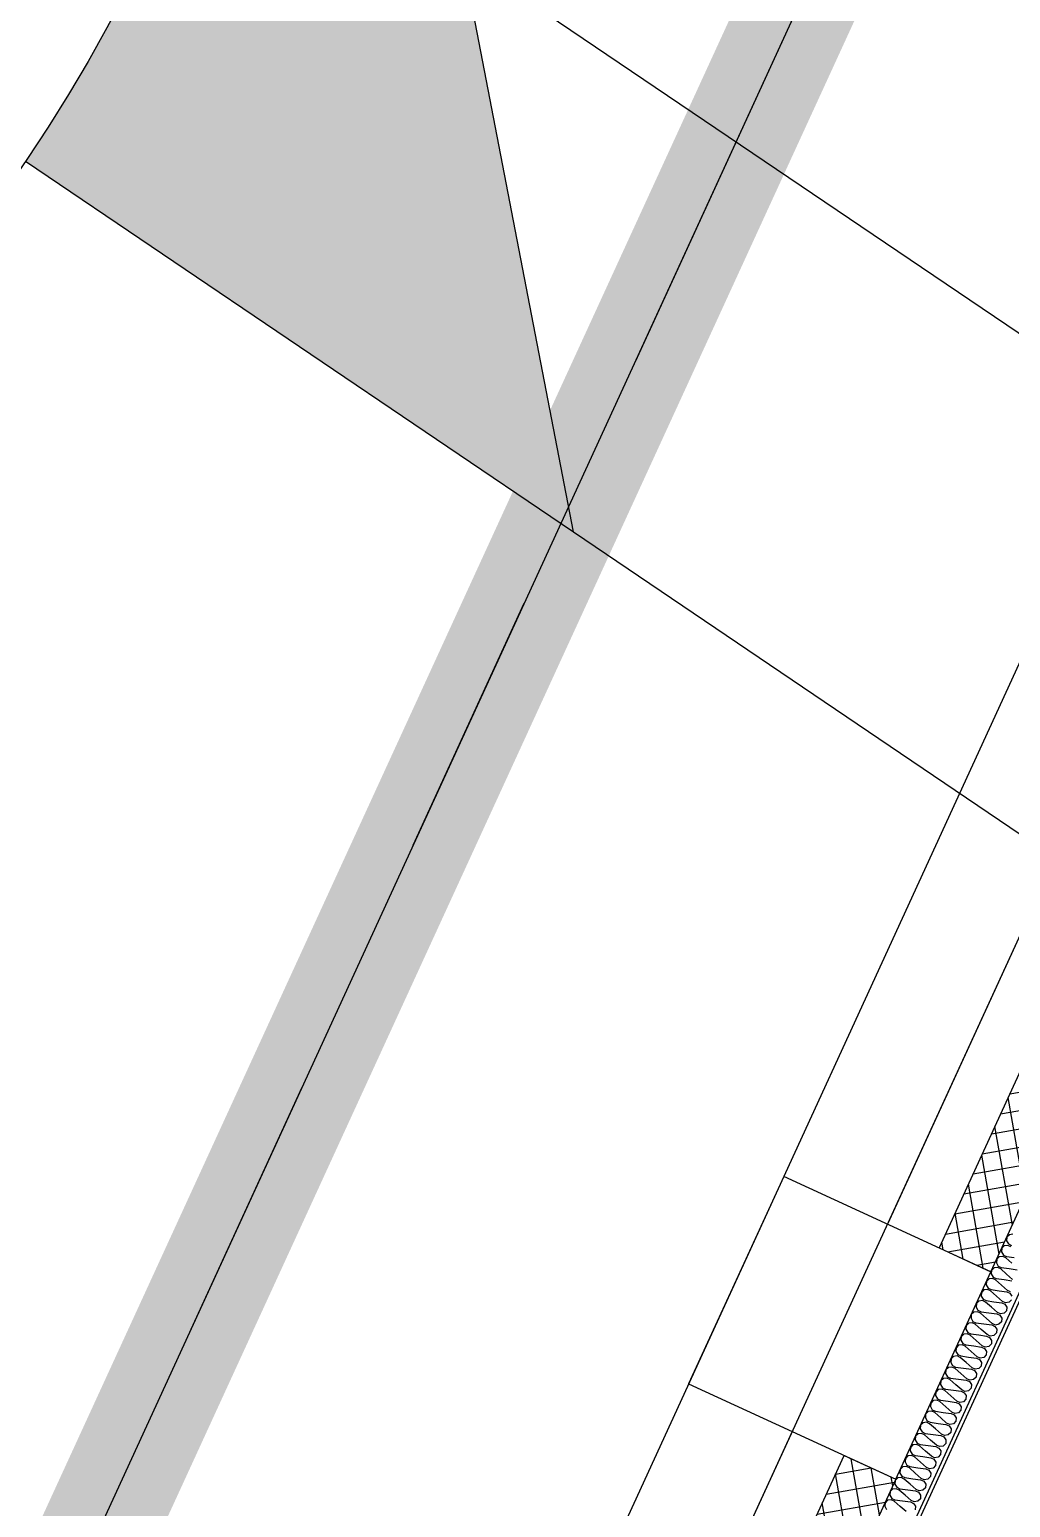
# Model space of a CAD drawing. Header units: millimetres. Extents: x -21000 to 567700, y 435000 to 850800.
# Drawn here: x 42489 to 45069, y 725484 to 729371 of the extents above; entities that cross this region are included whole.
import ezdxf
from ezdxf.xclip import XClip

# ---------------------------------------------------------------- set-up
doc = ezdxf.new("R2010")
doc.units = ezdxf.units.MM
doc.header["$LTSCALE"] = 700
doc.header["$XCLIPFRAME"] = 2
for name, pattern in [('AB_Pbase$0$AB_Pbase$0$CEN', [62, 60, -1, 0, -1]), ('AB_Pbase$0$PHANTOMX2', [5, 2.5, -0.5, 0.5, -0.5, 0.5, -0.5]), ('AB_Pbase$0$주차장기둥$0$CEN', [62, 60, -1, 0, -1]), ('AB_Pbase$0$지하1층 동골조$0$PHANTOMX2', [5, 2.5, -0.5, 0.5, -0.5, 0.5, -0.5])]:
    doc.linetypes.add(name, pattern=pattern)
doc.layers.get('0').update_dxf_attribs({"color": 2})
for name, color, linetype, plot in [('$0$Defponts', 161, 'Continuous', False), ('AB_Pbase$0$Defponts', 161, 'Continuous', False), ('AB_Pbase$0$지하1층 동골조$0$Defpoints1', 235, 'Continuous', False)]:
    doc.layers.add(name, color=color, linetype=linetype, plot=plot)
for name, color, linetype in [('AB_Pbase$0$AB_Pbase$0$CEN', 1, 'AB_Pbase$0$AB_Pbase$0$CEN'), ('AB_Pbase$0$AB_Pbase$0$FIN', 6, 'Continuous'), ('AB_Pbase$0$HAT', 8, 'Continuous'), ('AB_Pbase$0$HAT-BR', 5, 'Continuous'), ('AB_Pbase$0$INS', 8, 'Continuous'), ('AB_Pbase$0$SITE', 3, 'AB_Pbase$0$PHANTOMX2'), ('AB_Pbase$0$WAL', 3, 'Continuous'), ('AB_Pbase$0$주차장기둥$0$CEN_P', 244, 'AB_Pbase$0$주차장기둥$0$CEN'), ('MAK2', 7, 'Continuous')]:
    doc.layers.add(name, color=color, linetype=linetype)

# ---------------------------------------------------------------- blocks, each defined once
blk = doc.blocks.new('AB_Pbase$0$SITE0917')
at = {"layer": 'AB_Pbase$0$SITE', "ltscale": 4, "const_width": 300, "flags": 128}
blk.add_lwpolyline([(166790.2, 14282.1), (166795.6, 12457.7), (166803.2, 9905.3), (165179.5, 5176.2), (118538.7, -54371.7), (114045.5, -52298), (105315.5, -48298), (96845.5, -44418), (95855.5, -43968), (88255.5, -40478), (81075.5, -37188), (79665.5, -36528), (79665.5, -36528), (79665.5, -36528), (51295.5, -23518), (51295.5, -23518), (51295.5, -23518), (51295.5, -23518), (24885.5, -11398), (16535.5, -7578), (0, 0), (0, 0), (4267.4, 9299.2), (5686.5, 12403), (9895.5, 21572), (16195.5, 35292), (20267.8, 44180.2), (40844.6, 43842.7), (85590, 33565.6), (130335.4, 23288.4), (156238.3, 14282), (166790.2, 14282)], dxfattribs=at)
blk = doc.blocks.new('AB_Pbase$0$지하1층 동골조')
at = {"layer": 'AB_Pbase$0$지하1층 동골조$0$Defpoints1', "linetype": 'AB_Pbase$0$지하1층 동골조$0$PHANTOMX2', "ltscale": 2, "flags": 128}
blk.add_lwpolyline([(0, 0), (-4493.2, 2073.8), (-13223.2, 6073.8), (-21693.2, 9953.8), (-22683.2, 10403.8), (-30283.2, 13893.8), (-37463.2, 17183.8), (-38873.2, 17843.8), (-38873.2, 17843.8), (-38873.2, 17843.8), (-67243.2, 30853.8), (-67243.2, 30853.8), (-67243.2, 30853.8), (-67243.2, 30853.8), (-93653.2, 42973.8), (-102003.2, 46793.8), (-118538.7, 54371.7), (-118538.7, 54371.7), (-114271.4, 63670.9), (-112852.2, 66774.8), (-108643.2, 75943.8), (-102343.2, 89663.8), (-97743.2, 99703.8), (-94170.5, 107501.6), (-90801.5, 109673.4), (-61989.4, 109763.8), (-53301.2, 109793.8), (-22854.2, 109885), (-9902.7, 109923.8), (5389.9, 109963.8), (23789.7, 110023.8), (43878.5, 110088.6), (48138.3, 105863.2), (48145.8, 102751.3), (48166.8, 93887.6), (48186.9, 90386.4), (48256.9, 66829.4), (48264.5, 64277), (46640.8, 59548)], close=True, dxfattribs=at)
blk = doc.blocks.new('AB_Pbase$0$AB_Pbase_지하1층_골조')
for p, q in [((49381.2, 737051.4), (30251.5, 695361.3)), ((46163.4, 729319.4), (44745.5, 726229.2))]:
    blk.add_line(p, q)
blk.add_lwpolyline([(44767.9, 725558.7), (45018.1, 726104.1), (44472.8, 726354.3), (44222.6, 725809)], close=True)
blk.add_lwpolyline([(44495.2, 725683.8), (41993, 720230.5)])
blk = doc.blocks.new('AB_Pbase$0$주차장기둥$0$cen 1bl 지하')
at = {"layer": 'AB_Pbase$0$주차장기둥$0$CEN_P', "color": 5}
blk.add_line((-6399.9, 38422.2), (137746.9, 25630), dxfattribs=at)
blk = doc.blocks.new('AB_Pbase$0$주차장기둥')
at = {"rotation": 1.99999810188403}
blk.add_blockref('AB_Pbase$0$주차장기둥$0$cen 1bl 지하', (-253925.8, 27513.9), dxfattribs=at)
blk = doc.blocks.new('AB_Pbase')
at = {"layer": 'AB_Pbase$0$HAT'}
h = blk.add_hatch(dxfattribs=at)
h.set_pattern_fill('NET', color=256, scale=15, angle=100)
h.paths.add_polyline_path([(44881.8, 726166.6), (45018.1, 726104.1), (46402.7, 729121.6), (46266.4, 729184.1)])
h.paths.add_polyline_path([(44631.6, 725621.3), (44767.9, 725558.7), (42265.6, 720105.4), (42129.3, 720168)])
h = blk.add_hatch(dxfattribs=at)
h.set_pattern_fill('NET', color=256, scale=15, angle=100)
h.paths.add_polyline_path([(36540.9, 707988.9), (36677.2, 707926.4), (39221.2, 713470.6), (39084.9, 713533.1)], flags=17)
h.paths.add_polyline_path([(36427, 707381), (36290.6, 707443.6), (33746.7, 701899.4), (33883, 701836.8)], flags=17)
edge = h.paths.add_edge_path()
edge.add_line((44631.6, 725621.3), (44767.9, 725558.7))
edge.add_line((44767.9, 725558.7), (42265.6, 720105.4))
edge.add_line((42265.6, 720105.4), (42129.3, 720168))
edge.add_line((42129.3, 720168), (44631.6, 725621.3))
edge.add_line((41879.1, 719622.6), (39335.1, 714078.4))
edge.add_line((39335.1, 714078.4), (39471.4, 714015.9))
edge.add_line((39471.4, 714015.9), (42015.4, 719560.1))
edge.add_line((33632.8, 701291.5), (31047.1, 695656.4))
edge.add_line((31047.1, 695656.4), (33496.4, 701354.1))
edge.add_line((33496.4, 701354.1), (30910.7, 695719))
at = {"layer": 'AB_Pbase$0$HAT-BR'}
h = blk.add_hatch(dxfattribs=at)
h.set_pattern_fill('ANSI31', color=256, scale=20, angle=145)
edge = h.paths.add_edge_path()
edge.add_line((56186.6, 723972), (54823.3, 724597.6))
edge.add_line((54823.3, 724597.6), (54543.8, 723988.7))
edge.add_line((54543.8, 723988.7), (53316.8, 724551.7))
edge.add_line((53316.8, 724551.7), (53358.5, 724642.6))
edge.add_line((53358.5, 724642.6), (54403.8, 724163))
edge.add_line((54403.8, 724163), (54724.9, 724862.8))
edge.add_line((54724.9, 724862.8), (54906.7, 724779.4))
edge.add_line((54906.7, 724779.4), (55215.3, 725452))
edge.add_line((55215.3, 725452), (55397.1, 725368.5))
edge.add_line((55397.1, 725368.5), (55088.5, 724696))
edge.add_line((55088.5, 724696), (56270, 724153.8))
edge.add_line((56270, 724153.8), (56186.6, 723972))
edge.add_line((54651.1, 721584.9), (54688.7, 721666.7))
edge.add_line((54688.7, 721666.7), (52543.7, 722650.9))
edge.add_line((52543.7, 722650.9), (52960.7, 723559.8))
edge.add_line((52960.7, 723559.8), (52878.9, 723597.3))
edge.add_line((52878.9, 723597.3), (52274.2, 722279.5))
edge.add_line((52274.2, 722279.5), (52356, 722241.9))
edge.add_line((52356, 722241.9), (52506.2, 722569.1))
edge.add_line((52506.2, 722569.1), (54651.1, 721584.9))
edge.add_line((50380.4, 718032.3), (49698.7, 718345.1))
edge.add_line((49698.7, 718345.1), (49661.2, 718263.3))
edge.add_line((49661.2, 718263.3), (50342.9, 717950.5))
edge.add_line((49717.3, 716587.2), (49035.6, 716899.9))
edge.add_line((49035.6, 716899.9), (48998.1, 716818.1))
edge.add_line((48998.1, 716818.1), (49679.8, 716505.4))
h.paths.add_polyline_path([(53882.4, 725568.4), (53800.6, 725606), (53963.3, 725960.4), (53581.5, 726135.6), (53619.1, 726217.4), (54000.8, 726042.2), (55047.6, 728323.5), (55129.4, 728286)])
h.paths.add_polyline_path([(42881, 697708.1), (42799.2, 697745.6), (45343.1, 703289.8), (45424.9, 703252.3)])
edge = h.paths.add_edge_path()
edge.add_line((50380.4, 718032.3), (50342.9, 717950.5))
edge.add_line((49717.3, 716587.2), (49679.8, 716505.4))
edge.add_line((51013.4, 715431.3), (48469.4, 709887.1))
edge.add_line((48469.4, 709887.1), (48387.6, 709924.7))
edge.add_line((48387.6, 709924.7), (50931.6, 715468.9))
edge.add_line((50931.6, 715468.9), (51013.4, 715431.3))
edge.add_line((48219.2, 709341.8), (45675.2, 703797.6))
edge.add_line((45675.2, 703797.6), (45593.4, 703835.1))
edge.add_line((45593.4, 703835.1), (48137.4, 709379.3))
edge.add_line((48137.4, 709379.3), (48219.2, 709341.8))
at = {"layer": 'AB_Pbase$0$AB_Pbase$0$CEN'}
blk.add_line((48643.3, 734723.8), (30212, 694556), dxfattribs=at)
at = {"layer": 'AB_Pbase$0$AB_Pbase$0$FIN'}
for points in [[(46517.9, 729156.7), (31166.4, 695700.7), (40000.8, 691647), (42548.9, 697200.3)], [(46527, 729152.6), (31179.7, 695705.6), (39995.9, 691660.2), (42539.8, 697204.4)]]:
    blk.add_lwpolyline(points, dxfattribs=at)
at = {"layer": 'AB_Pbase$0$Defponts', "ltscale": 5, "flags": 128}
blk.add_lwpolyline([(34092.9, 706740), (38301.9, 715909), (44601.9, 729629), (52774.6, 747466.8), (56143.5, 749638.6), (84955.7, 749729), (93643.9, 749759), (137042.3, 749889), (152334.9, 749929), (170734.8, 749989), (190823.5, 750053.8), (195083.3, 745828.4), (195090.9, 742716.5), (195111.9, 733852.8), (195131.9, 730351.6), (195209.5, 704242.2)], dxfattribs=at)
at = {"layer": 'AB_Pbase$0$INS'}
for points in [[(45075.7, 726202.6), (45066.4, 726201.6), (45059.8, 726195), (45059.1, 726185.6), (45064, 726177.2), (45072, 726173.5)], [(45070.3, 726169.9), (45062.3, 726173.6), (45053.1, 726172.5), (45046.5, 726165.9), (45045.7, 726156.5), (45050.7, 726148.1), (45058.7, 726144.4), (45079.4, 726141.6)], [(45072.7, 726127), (45057, 726140.8), (45049, 726144.5), (45039.7, 726143.4), (45033.2, 726136.8), (45032.4, 726127.5), (45037.3, 726119), (45045.3, 726115.4), (45066, 726112.5), (45086.7, 726109.6)], [(45075, 726084.1), (45059.3, 726097.9), (45043.7, 726111.7), (45035.7, 726115.4), (45026.4, 726114.4), (45019.8, 726107.7), (45019, 726098.4), (45024, 726089.9), (45032, 726086.3), (45052.7, 726083.4), (45073.3, 726080.5)], [(45069.7, 726051.4), (45061.7, 726055), (45046, 726068.8), (45030.3, 726082.6), (45022.3, 726086.3), (45013, 726085.3), (45006.5, 726078.6), (45005.7, 726069.3), (45010.6, 726060.9), (45018.6, 726057.2), (45039.3, 726054.3), (45060, 726051.4), (45068, 726047.7), (45073.3, 726040)], [(45072.5, 726030.7), (45065.9, 726024), (45056.3, 726022.3), (45048.3, 726026), (45032.6, 726039.8), (45017, 726053.6), (45009, 726057.2), (44999.7, 726056.2), (44993.1, 726049.5), (44992.4, 726040.2), (44997.3, 726031.8), (45005.3, 726028.1), (45026, 726025.2), (45046.6, 726022.3), (45054.6, 726018.7), (45059.9, 726011), (45059.2, 726001.6), (45052.6, 725995), (45043, 725993.2), (45035, 725996.9), (45019.3, 726010.7), (45003.6, 726024.5), (44995.6, 726028.1), (44986.3, 726027.1), (44979.8, 726020.4), (44979, 726011.1), (44983.9, 726002.7), (44991.9, 725999), (45012.6, 725996.1), (45033.3, 725993.2), (45041.3, 725989.6), (45046.6, 725981.9), (45045.8, 725972.5), (45039.2, 725965.9), (45029.6, 725964.1), (45021.6, 725967.8), (45006, 725981.6), (44990.3, 725995.4), (44982.3, 725999.1), (44973, 725998), (44966.4, 725991.4), (44965.7, 725982), (44970.6, 725973.6), (44978.6, 725969.9), (44999.3, 725967), (45020, 725964.2), (45028, 725960.5), (45033.2, 725952.8), (45032.5, 725943.5), (45025.9, 725936.8), (45016.3, 725935), (45008.3, 725938.7), (44992.6, 725952.5), (44976.9, 725966.3), (44968.9, 725970), (44959.7, 725968.9), (44953.1, 725962.3), (44952.3, 725952.9), (44957.3, 725944.5), (44965.3, 725940.8), (44985.9, 725938), (45006.6, 725935.1), (45014.6, 725931.4), (45019.9, 725923.7), (45019.1, 725914.4), (45012.5, 725907.7), (45002.9, 725906), (44994.9, 725909.6), (44979.3, 725923.4), (44963.6, 725937.2), (44955.6, 725940.9), (44946.3, 725939.9), (44939.7, 725933.2), (44939, 725923.9), (44943.9, 725915.4), (44951.9, 725911.8), (44972.6, 725908.9), (44993.3, 725906), (45001.3, 725902.3), (45006.5, 725894.6), (45005.8, 725885.3), (44999.2, 725878.6), (44989.6, 725876.9), (44981.6, 725880.5), (44965.9, 725894.3), (44950.2, 725908.1), (44942.2, 725911.8), (44933, 725910.8), (44926.4, 725904.1), (44925.6, 725894.8), (44930.6, 725886.3), (44938.6, 725882.7), (44959.2, 725879.8), (44979.9, 725876.9), (44987.9, 725873.2), (44993.2, 725865.5), (44992.4, 725856.2), (44985.8, 725849.5), (44976.2, 725847.8), (44968.2, 725851.5), (44952.6, 725865.3), (44936.9, 725879), (44928.9, 725882.7), (44919.6, 725881.7), (44913, 725875), (44912.3, 725865.7), (44917.2, 725857.3), (44925.2, 725853.6), (44945.9, 725850.7), (44966.6, 725847.8), (44974.6, 725844.2), (44979.8, 725836.5), (44979.1, 725827.1), (44972.5, 725820.5), (44962.9, 725818.7), (44954.9, 725822.4), (44939.2, 725836.2), (44923.5, 725850), (44915.5, 725853.6), (44906.3, 725852.6), (44899.7, 725845.9), (44898.9, 725836.6), (44903.9, 725828.2), (44911.9, 725824.5), (44932.6, 725821.6), (44953.2, 725818.7), (44961.2, 725815.1), (44966.5, 725807.4), (44965.7, 725798), (44959.2, 725791.4), (44949.6, 725789.6), (44941.6, 725793.3), (44925.9, 725807.1), (44910.2, 725820.9), (44902.2, 725824.5), (44892.9, 725823.5), (44886.4, 725816.9), (44885.6, 725807.5), (44890.5, 725799.1), (44898.5, 725795.4), (44919.2, 725792.5), (44939.9, 725789.7), (44947.9, 725786), (44953.2, 725778.3), (44952.4, 725768.9), (44945.8, 725762.3), (44936.2, 725760.5), (44928.2, 725764.2), (44912.5, 725778), (44896.9, 725791.8), (44888.9, 725795.5), (44879.6, 725794.4), (44873, 725787.8), (44872.2, 725778.4), (44877.2, 725770), (44885.2, 725766.3), (44905.9, 725763.5), (44926.5, 725760.6), (44934.5, 725756.9), (44939.8, 725749.2), (44939, 725739.9), (44932.5, 725733.2), (44922.9, 725731.4), (44914.9, 725735.1), (44899.2, 725748.9), (44883.5, 725762.7), (44875.5, 725766.4), (44866.2, 725765.4), (44859.7, 725758.7), (44858.9, 725749.4), (44863.8, 725740.9), (44871.8, 725737.3), (44892.5, 725734.4), (44913.2, 725731.5), (44921.2, 725727.8), (44926.5, 725720.1), (44925.7, 725710.8), (44919.1, 725704.1), (44909.5, 725702.4), (44901.5, 725706), (44885.8, 725719.8), (44870.2, 725733.6), (44862.2, 725737.3), (44852.9, 725736.3), (44846.3, 725729.6), (44845.6, 725720.3), (44850.5, 725711.8), (44858.5, 725708.2), (44879.2, 725705.3), (44899.8, 725702.4), (44907.8, 725698.7), (44913.1, 725691), (44912.4, 725681.7), (44905.8, 725675), (44896.2, 725673.3), (44888.2, 725677), (44872.5, 725690.7), (44856.8, 725704.5), (44848.8, 725708.2), (44839.5, 725707.2), (44833, 725700.5), (44832.2, 725691.2), (44837.1, 725682.8), (44845.1, 725679.1), (44865.8, 725676.2), (44886.5, 725673.3), (44894.5, 725669.6), (44899.8, 725661.9), (44899, 725652.6), (44892.4, 725645.9), (44882.8, 725644.2), (44874.8, 725647.9), (44859.1, 725661.7), (44843.5, 725675.5), (44835.5, 725679.1), (44826.2, 725678.1), (44819.6, 725671.4), (44818.9, 725662.1), (44823.8, 725653.7), (44831.8, 725650), (44852.5, 725647.1), (44873.2, 725644.2), (44881.2, 725640.6), (44886.4, 725632.9), (44885.7, 725623.5), (44879.1, 725616.9), (44869.5, 725615.1), (44861.5, 725618.8), (44845.8, 725632.6), (44830.1, 725646.4), (44822.1, 725650), (44812.9, 725649), (44806.3, 725642.3), (44805.5, 725633), (44810.5, 725624.6), (44818.5, 725620.9), (44839.1, 725618), (44859.8, 725615.1), (44867.8, 725611.5), (44873.1, 725603.8), (44872.3, 725594.4), (44865.7, 725587.8), (44856.1, 725586), (44848.1, 725589.7), (44832.5, 725603.5), (44816.8, 725617.3), (44808.8, 725621), (44799.5, 725619.9), (44792.9, 725613.3), (44792.2, 725603.9), (44797.1, 725595.5), (44805.1, 725591.8), (44825.8, 725588.9), (44846.5, 725586.1), (44854.5, 725582.4), (44859.7, 725574.7), (44859, 725565.4), (44852.4, 725558.7), (44842.8, 725556.9), (44834.8, 725560.6), (44819.1, 725574.4), (44803.4, 725588.2), (44795.4, 725591.9), (44786.2, 725590.8), (44779.6, 725584.2), (44778.8, 725574.8), (44783.8, 725566.4), (44791.8, 725562.8), (44812.4, 725559.9), (44833.1, 725557), (44841.1, 725553.3), (44846.4, 725545.6), (44845.6, 725536.3), (44839, 725529.6), (44829.4, 725527.9), (44821.4, 725531.5), (44805.8, 725545.3), (44790.1, 725559.1), (44782.1, 725562.8), (44772.8, 725561.8), (44766.2, 725555.1), (44765.5, 725545.8), (44770.4, 725537.3), (44778.4, 725533.7), (44799.1, 725530.8), (44819.8, 725527.9), (44827.8, 725524.2), (44833, 725516.5), (44832.3, 725507.2), (44825.7, 725500.5), (44816.1, 725498.8), (44808.1, 725502.4), (44792.4, 725516.2), (44776.7, 725530), (44768.7, 725533.7), (44759.5, 725532.7), (44752.9, 725526), (44752.1, 725516.7), (44757.1, 725508.3), (44765.1, 725504.6), (44785.7, 725501.7), (44806.4, 725498.8), (44814.4, 725495.1), (44819.7, 725487.4), (44818.9, 725478.1)], [(44794.8, 725473.4), (44779.1, 725487.2), (44763.4, 725500.9), (44755.4, 725504.6), (44746.1, 725503.6), (44739.6, 725496.9), (44738.8, 725487.6), (44743.7, 725479.2)]]:
    blk.add_lwpolyline(points, dxfattribs=at)
at = {"layer": 'AB_Pbase$0$WAL'}
for points in [[(44881.8, 726166.6), (45018.1, 726104.1), (46402.7, 729121.6), (46266.4, 729184.1), (44881.8, 726166.6)], [(44631.6, 725621.3), (44767.9, 725558.7), (42265.6, 720105.4), (42129.3, 720168), (44631.6, 725621.3)]]:
    blk.add_lwpolyline(points, dxfattribs=at)
for name, p, rotation in [('AB_Pbase$0$AB_Pbase_지하1층_골조', (0, 0), 359.9999999999999), ('AB_Pbase$0$주차장기둥', (231892.5, 539971.5), 329.0000000345588), ('AB_Pbase$0$지하1층 동골조', (146945.1, 639965.2), 359.9999999999994), ('AB_Pbase$0$SITE0917', (28406.3, 694336.9), 359.9999999999983)]:
    blk.add_blockref(name, p, dxfattribs=dict(rotation=rotation))

msp = doc.modelspace()

# ---------------------------------------------------------------- block references
ref = msp.add_blockref('AB_Pbase', (0, 0))
XClip(ref).set_block_clipping_path([(-0.000000015, 445500.0000000148), (493845.7187941075, 839949.3912975936)])

# ---------------------------------------------------------------- next in the draw order: hatches: boundary and pattern name
at = {"layer": 'MAK2'}
h = msp.add_hatch(color=256, dxfattribs=at)
h.paths.add_polyline_path([(42327.3, 736297.4), (38203.5, 735501.1, -0.414214), (43123.5, 732173.5)])
h.paths.add_polyline_path([(43123.5, 732173.5, -0.198912), (42478.7, 729024.3), (43919.8, 728049.7)])
h.paths.add_polyline_path([(34079.6, 734704.8), (35520.7, 733730.2, -0.198912), (38203.5, 735501.1)])

# ---------------------------------------------------------------- next in the draw order: linework, layer by layer
at = {"layer": '$0$Defponts', "ltscale": 5, "flags": 128}
msp.add_lwpolyline([(34092.9, 706740), (38301.9, 715909), (44601.9, 729629), (52774.6, 747466.8), (56143.5, 749638.6), (84955.7, 749729), (93643.9, 749759), (137042.3, 749889), (152334.9, 749929), (170734.8, 749989), (190823.5, 750053.8), (195083.3, 745828.4), (195090.9, 742716.5), (195111.9, 733852.8), (195131.9, 730351.6), (195209.5, 704242.2)], dxfattribs=at)
at = {"layer": 'MAK2'}
msp.add_line((43919.8, 728049.7), (99012.6, 690789.2), dxfattribs=at)
msp.add_lwpolyline([(42478.7, 729024.3), (43919.8, 728049.7), (42327.3, 736297.4), (34079.6, 734704.8), (35520.7, 733730.2)], dxfattribs=at)
msp.add_circle((38999.7, 731377.3), 4200, dxfattribs=at)

doc.saveas('drawing.dxf')
